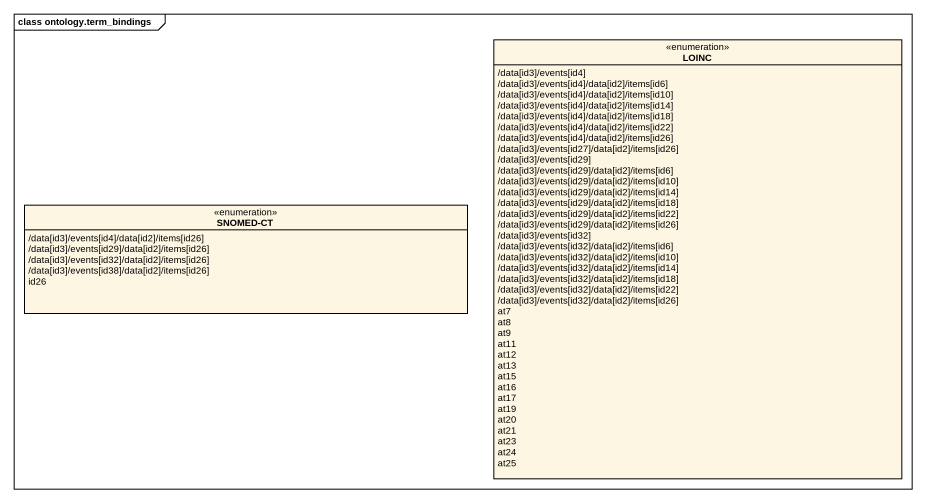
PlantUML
@startuml
mainframe class ontology.term_bindings
hide circle
hide empty members
enum LOINC {
  /data[id3]/events[id4]
  /data[id3]/events[id4]/data[id2]/items[id6]
  /data[id3]/events[id4]/data[id2]/items[id10]
  /data[id3]/events[id4]/data[id2]/items[id14]
  /data[id3]/events[id4]/data[id2]/items[id18]
  /data[id3]/events[id4]/data[id2]/items[id22]
  /data[id3]/events[id4]/data[id2]/items[id26]
  /data[id3]/events[id27]/data[id2]/items[id26]
  /data[id3]/events[id29]
  /data[id3]/events[id29]/data[id2]/items[id6]
  /data[id3]/events[id29]/data[id2]/items[id10]
  /data[id3]/events[id29]/data[id2]/items[id14]
  /data[id3]/events[id29]/data[id2]/items[id18]
  /data[id3]/events[id29]/data[id2]/items[id22]
  /data[id3]/events[id29]/data[id2]/items[id26]
  /data[id3]/events[id32]
  /data[id3]/events[id32]/data[id2]/items[id6]
  /data[id3]/events[id32]/data[id2]/items[id10]
  /data[id3]/events[id32]/data[id2]/items[id14]
  /data[id3]/events[id32]/data[id2]/items[id18]
  /data[id3]/events[id32]/data[id2]/items[id22]
  /data[id3]/events[id32]/data[id2]/items[id26]
  at7
  at8
  at9
  at11
  at12
  at13
  at15
  at16
  at17
  at19
  at20
  at21
  at23
  at24
  at25
}
enum "SNOMED-CT" as SNOMED_CT {
  /data[id3]/events[id4]/data[id2]/items[id26]
  /data[id3]/events[id29]/data[id2]/items[id26]
  /data[id3]/events[id32]/data[id2]/items[id26]
  /data[id3]/events[id38]/data[id2]/items[id26]
  id26
}
@enduml
